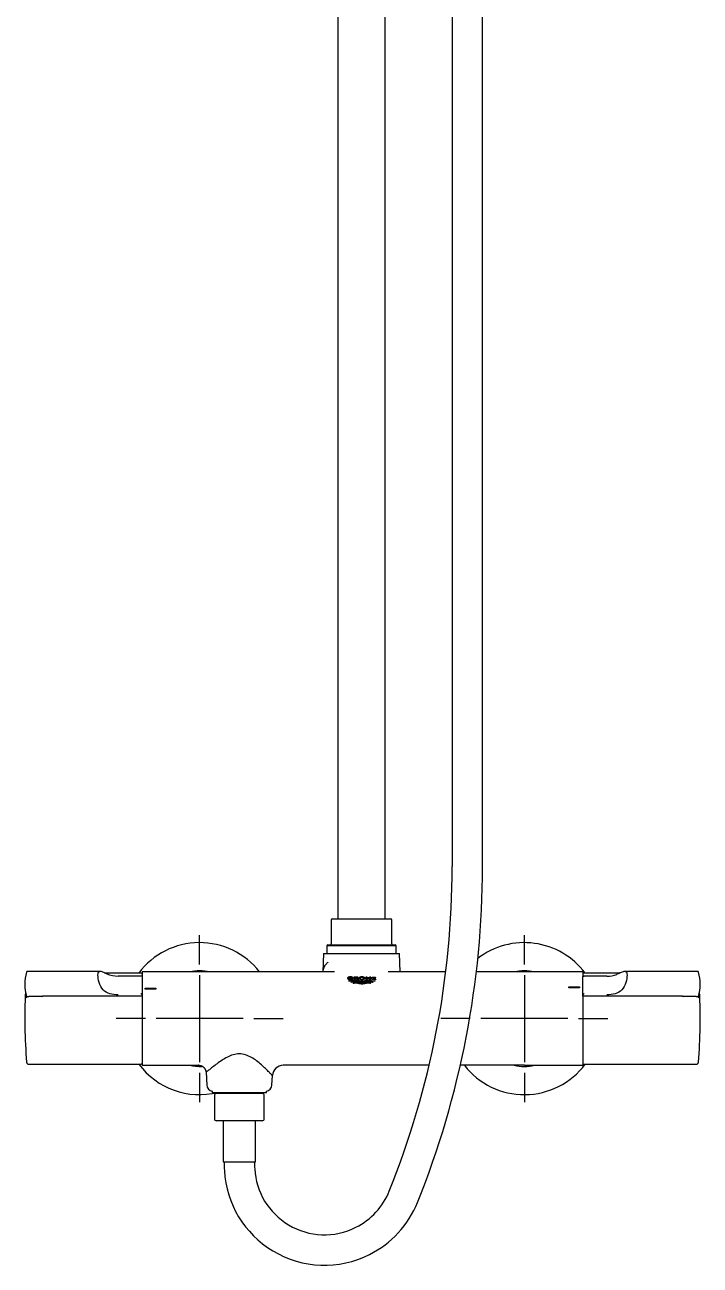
# Model space of a CAD drawing. Header units: millimetres. Extents: x -60 to 7633, y -2614 to 2146.
# Drawn here: x 1354 to 1665, y 852 to 1424 of the extents above; entities that cross this region are included whole.
import ezdxf
from ezdxf.lldxf.tags import DXFTag

# ---------------------------------------------------------------- set-up
doc = ezdxf.new("R2010")
doc.units = ezdxf.units.MM
doc.layers.get('0').update_dxf_attribs({"color": 250})
tags = doc.linetypes.add('CENTER2', pattern=[28.575, 19.05, -3.175, 3.175, -3.175]).pattern_tags.tags
tags[10:11] = [DXFTag(74, 4), DXFTag(75, 0), DXFTag(340, '0'), DXFTag(46, 0.0), DXFTag(50, 0.0), DXFTag(44, 0.0), DXFTag(45, 0.0)]
tags[8:9] = [DXFTag(74, 4), DXFTag(75, 0), DXFTag(340, '0'), DXFTag(46, 0.0), DXFTag(50, 0.0), DXFTag(44, 0.0), DXFTag(45, 0.0)]
tags[6:7] = [DXFTag(74, 4), DXFTag(75, 0), DXFTag(340, '0'), DXFTag(46, 0.0), DXFTag(50, 0.0), DXFTag(44, 0.0), DXFTag(45, 0.0)]
tags[4:5] = [DXFTag(74, 4), DXFTag(75, 0), DXFTag(340, '0'), DXFTag(46, 0.0), DXFTag(50, 0.0), DXFTag(44, 0.0), DXFTag(45, 0.0)]

msp = doc.modelspace()

# ---------------------------------------------------------------- linework, layer by layer
at = {"linetype": 'Continuous'}
for p, q in [((1497.95, 1566.09), (1497.95, 1011.92)), ((1519.75, 1011.92), (1519.75, 1566.09)), ((1550.61, 1467.79), (1550.61, 1195.88)), ((1564.61, 1195.88), (1564.61, 1467.79)), ((1550.61, 1195.88), (1550.61, 1051.21)), ((1564.61, 1051.21), (1564.61, 1195.88)), ((1550.61, 1051.21), (1550.61, 1035.93)), ((1564.61, 1035.93), (1564.61, 1051.21)), ((1494.85, 1011.42), (1494.85, 1000.42)), ((1495.35, 1011.92), (1522.35, 1011.92)), ((1522.85, 1000.42), (1522.85, 1011.42)), ((1493.35, 999.92), (1524.35, 999.92)), ((1491.39, 995.92), (1491.09, 987.42)), ((1491.39, 995.92), (1526.32, 995.92)), ((1524.85, 999.42), (1492.85, 999.42)), ((1492.85, 999.42), (1492.85, 995.92)), ((1524.85, 995.92), (1524.85, 999.42)), ((1526.62, 987.42), (1526.32, 995.92)), ((1388.35, 987.69), (1355.12, 987.69)), ((1407.33, 986.92), (1390.67, 986.92)), ((1396.81, 985.49), (1396.81, 985.49)), ((1407.58, 985.49), (1396.81, 985.49)), ((1407.82, 985.29), (1407.83, 985.24)), ((1407.83, 987.42), (1407.83, 985.24)), ((1496.5, 987.42), (1407.83, 987.42)), ((1407.83, 985.24), (1407.83, 976.85)), ((1502.47, 984.64), (1502.46, 984.59)), ((1502.46, 984.59), (1502.46, 984.47)), ((1502.46, 984.47), (1502.47, 984.42)), ((1502.47, 984.64), (1502.47, 984.42)), ((1502.49, 984.69), (1502.49, 984.37)), ((1502.51, 984.73), (1502.51, 984.33)), ((1502.53, 984.76), (1502.53, 984.29)), ((1502.56, 984.8), (1502.56, 984.25)), ((1502.59, 984.83), (1502.59, 984.22)), ((1502.66, 984.88), (1502.63, 984.86)), ((1502.63, 984.86), (1502.63, 984.19)), ((1502.63, 984.19), (1502.66, 984.16)), ((1502.66, 984.88), (1502.66, 984.16)), ((1502.7, 984.92), (1502.7, 984.12)), ((1502.79, 984.97), (1502.75, 984.95)), ((1502.75, 984.95), (1502.75, 984.09)), ((1502.75, 984.09), (1502.79, 984.07)), ((1502.82, 984.98), (1502.79, 984.97)), ((1502.79, 984.97), (1502.79, 984.07)), ((1502.79, 984.07), (1502.82, 984.05)), ((1502.86, 985), (1502.82, 984.98)), ((1502.82, 984.98), (1502.82, 984.05)), ((1502.82, 984.05), (1502.86, 984.03)), ((1502.9, 985.02), (1502.86, 985)), ((1502.86, 985), (1502.86, 984.03)), ((1502.86, 984.03), (1502.9, 984.01)), ((1502.95, 985.03), (1502.9, 985.02)), ((1502.9, 985.02), (1502.9, 984.01)), ((1502.9, 984.01), (1502.95, 983.99)), ((1503, 985.04), (1502.95, 985.03)), ((1502.95, 985.03), (1502.95, 983.99)), ((1502.95, 983.99), (1503, 983.97)), ((1502.99, 983.29), (1503.09, 983.28)), ((1503.02, 983.26), (1502.99, 983.29)), ((1503.06, 985.06), (1503, 985.04)), ((1503, 985.04), (1503, 983.97)), ((1503, 983.97), (1503.06, 983.96)), ((1503.05, 983.23), (1503.02, 983.26)), ((1503.12, 985.07), (1503.06, 985.06)), ((1503.06, 985.06), (1503.06, 983.96)), ((1503.06, 983.96), (1503.12, 983.94)), ((1503.09, 984.57), (1503.1, 984.6)), ((1503.09, 984.53), (1503.09, 984.57)), ((1503.09, 984.49), (1503.09, 984.53)), ((1503.09, 984.53), (1503.09, 983.95)), ((1503.09, 984.46), (1503.09, 984.49)), ((1503.09, 984.49), (1503.09, 983.95)), ((1503.1, 984.43), (1503.09, 984.46)), ((1503.09, 984.46), (1503.09, 983.95)), ((1503.09, 983.28), (1503.18, 983.28)), ((1503.09, 983.28), (1503.09, 983.2)), ((1503.1, 984.6), (1503.11, 984.63)), ((1503.11, 984.4), (1503.1, 984.43)), ((1503.1, 984.43), (1503.1, 983.95)), ((1503.11, 984.63), (1503.12, 984.66)), ((1503.12, 984.37), (1503.11, 984.4)), ((1503.11, 984.4), (1503.11, 983.94)), ((1503.2, 985.09), (1503.12, 985.07)), ((1503.12, 985.07), (1503.12, 984.67)), ((1503.12, 984.66), (1503.13, 984.68)), ((1503.14, 984.35), (1503.12, 984.37)), ((1503.12, 984.37), (1503.12, 983.94)), ((1503.12, 983.94), (1503.2, 983.93)), ((1503.13, 984.68), (1503.15, 984.71)), ((1503.16, 984.32), (1503.14, 984.35)), ((1503.14, 984.35), (1503.14, 983.94)), ((1503.18, 984.29), (1503.16, 984.32)), ((1503.16, 984.32), (1503.16, 983.93)), ((1503.18, 984.74), (1503.21, 984.76)), ((1503.21, 984.26), (1503.18, 984.29)), ((1503.18, 984.29), (1503.18, 983.93)), ((1503.18, 983.28), (1503.27, 983.27)), ((1503.18, 983.28), (1503.18, 983.13)), ((1503.27, 983.12), (1503.19, 983.12)), ((1503.28, 985.1), (1503.2, 985.09)), ((1503.2, 985.09), (1503.2, 984.75)), ((1503.2, 983.93), (1503.28, 983.91)), ((1503.21, 984.76), (1503.24, 984.78)), ((1503.23, 984.24), (1503.21, 984.26)), ((1503.21, 984.26), (1503.21, 983.92)), ((1503.25, 984.22), (1503.23, 984.24)), ((1503.23, 984.24), (1503.23, 983.92)), ((1503.24, 984.78), (1503.27, 984.8)), ((1503.28, 984.21), (1503.25, 984.22)), ((1503.25, 984.22), (1503.25, 983.91)), ((1503.27, 984.8), (1503.3, 984.82)), ((1503.27, 983.27), (1503.34, 983.27)), ((1503.27, 983.27), (1503.27, 983.12)), ((1503.35, 983.12), (1503.27, 983.12)), ((1503.36, 985.11), (1503.28, 985.1)), ((1503.28, 985.1), (1503.28, 984.81)), ((1503.31, 984.19), (1503.28, 984.21)), ((1503.28, 984.21), (1503.28, 983.91)), ((1503.28, 983.91), (1503.36, 983.9)), ((1503.3, 984.82), (1503.34, 984.84)), ((1503.35, 984.17), (1503.31, 984.19)), ((1503.31, 984.19), (1503.31, 983.91)), ((1503.34, 984.84), (1503.38, 984.86)), ((1503.34, 983.27), (1503.41, 983.27)), ((1503.34, 983.27), (1503.34, 983.12)), ((1503.39, 984.16), (1503.35, 984.17)), ((1503.35, 984.17), (1503.35, 983.9)), ((1503.43, 983.12), (1503.35, 983.12)), ((1503.45, 985.12), (1503.36, 985.11)), ((1503.36, 985.11), (1503.36, 984.85)), ((1503.36, 983.9), (1503.45, 983.89)), ((1503.38, 984.86), (1503.42, 984.87)), ((1503.45, 984.14), (1503.39, 984.16)), ((1503.39, 984.16), (1503.39, 983.9)), ((1503.41, 983.27), (1503.6, 983.27)), ((1503.41, 983.27), (1503.41, 983.12)), ((1503.42, 984.87), (1503.46, 984.88)), ((1503.62, 983.12), (1503.43, 983.12)), ((1503.55, 985.12), (1503.45, 985.12)), ((1503.45, 985.12), (1503.45, 984.88)), ((1503.49, 984.13), (1503.45, 984.14)), ((1503.45, 984.14), (1503.45, 983.89)), ((1503.45, 983.89), (1503.55, 983.88)), ((1503.46, 984.88), (1503.5, 984.89)), ((1503.53, 984.12), (1503.49, 984.13)), ((1503.49, 984.13), (1503.49, 983.89)), ((1503.5, 984.89), (1503.55, 984.9)), ((1503.57, 984.12), (1503.53, 984.12)), ((1503.53, 984.12), (1503.53, 983.88)), ((1503.66, 985.13), (1503.55, 985.12)), ((1503.55, 985.12), (1503.55, 984.9)), ((1503.55, 984.9), (1503.6, 984.91)), ((1503.55, 983.88), (1503.66, 983.88)), ((1503.62, 984.11), (1503.57, 984.12)), ((1503.57, 984.12), (1503.57, 983.88)), ((1503.6, 984.91), (1503.65, 984.91)), ((1503.6, 983.27), (1503.79, 983.29)), ((1503.6, 983.27), (1503.6, 983.12)), ((1503.67, 984.11), (1503.62, 984.11)), ((1503.62, 984.11), (1503.62, 983.88)), ((1503.81, 983.13), (1503.62, 983.12)), ((1503.65, 984.91), (1503.71, 984.92)), ((1503.77, 985.13), (1503.66, 985.13)), ((1503.66, 985.13), (1503.66, 984.91)), ((1503.66, 983.88), (1503.77, 983.88)), ((1503.73, 984.11), (1503.67, 984.11)), ((1503.67, 984.11), (1503.67, 983.88)), ((1503.71, 984.92), (1503.77, 984.92)), ((1503.78, 984.11), (1503.73, 984.11)), ((1503.73, 984.11), (1503.73, 983.88)), ((1503.88, 985.13), (1503.77, 985.13)), ((1503.77, 985.13), (1503.77, 984.92)), ((1503.77, 984.92), (1503.84, 984.93)), ((1503.77, 983.88), (1503.89, 983.88)), ((1503.84, 984.11), (1503.78, 984.11)), ((1503.78, 984.11), (1503.78, 983.88)), ((1503.79, 983.29), (1503.98, 983.31)), ((1503.79, 983.29), (1503.79, 983.13)), ((1504, 983.16), (1503.81, 983.13)), ((1503.84, 984.93), (1503.91, 984.93)), ((1503.9, 984.12), (1503.84, 984.11)), ((1503.84, 984.11), (1503.84, 983.88)), ((1504, 985.12), (1503.88, 985.13)), ((1503.88, 985.13), (1503.88, 984.93)), ((1503.89, 983.88), (1504.02, 983.89)), ((1503.96, 984.12), (1503.9, 984.12)), ((1503.9, 984.12), (1503.9, 983.88)), ((1503.91, 984.93), (1504.01, 984.92)), ((1504.01, 984.13), (1503.96, 984.12)), ((1503.96, 984.12), (1503.96, 983.88)), ((1503.98, 983.31), (1504.17, 983.34)), ((1503.98, 983.31), (1503.98, 983.15)), ((1504.11, 985.12), (1504, 985.12)), ((1504, 985.12), (1504, 984.92)), ((1504.18, 983.18), (1504, 983.16)), ((1504.01, 984.92), (1504.11, 984.92)), ((1504.07, 984.14), (1504.01, 984.13)), ((1504.01, 984.13), (1504.01, 983.89)), ((1504.02, 983.89), (1504.14, 983.89)), ((1504.13, 984.15), (1504.07, 984.14)), ((1504.07, 984.14), (1504.07, 983.89)), ((1504.07, 982.68), (1504.11, 982.66)), ((1504.22, 985.11), (1504.11, 985.12)), ((1504.11, 985.12), (1504.11, 984.92)), ((1504.11, 984.92), (1504.21, 984.91)), ((1504.18, 984.16), (1504.13, 984.15)), ((1504.13, 984.15), (1504.13, 983.89)), ((1504.14, 983.89), (1504.26, 983.91)), ((1504.17, 983.34), (1504.17, 983.18)), ((1504.23, 984.17), (1504.18, 984.16)), ((1504.18, 984.16), (1504.18, 983.9)), ((1504.21, 984.91), (1504.31, 984.9)), ((1504.34, 985.09), (1504.22, 985.11)), ((1504.22, 985.11), (1504.22, 984.91)), ((1504.23, 984.53), (1504.23, 984.17)), ((1504.84, 984.53), (1504.23, 984.53)), ((1504.23, 984.17), (1504.23, 983.91)), ((1504.26, 983.91), (1504.38, 983.93)), ((1504.31, 984.9), (1504.4, 984.89)), ((1504.45, 985.08), (1504.34, 985.09)), ((1504.34, 985.09), (1504.34, 984.9)), ((1504.35, 983.37), (1504.35, 983.21)), ((1504.38, 983.93), (1504.5, 983.95)), ((1504.4, 984.89), (1504.5, 984.87)), ((1504.56, 985.06), (1504.45, 985.08)), ((1504.45, 985.08), (1504.45, 984.88)), ((1504.5, 984.87), (1504.59, 984.85)), ((1504.5, 983.95), (1504.62, 983.97)), ((1504.66, 985.04), (1504.56, 985.06)), ((1504.56, 985.06), (1504.56, 984.86)), ((1504.59, 984.85), (1504.68, 984.83)), ((1504.66, 985.04), (1504.66, 984.83)), ((1504.67, 983.43), (1504.67, 983.27)), ((1504.77, 984.8), (1504.77, 985.02)), ((1504.84, 984.03), (1504.84, 984.53)), ((1504.98, 983.49), (1504.98, 983.34)), ((1505.29, 983.55), (1505.29, 983.4)), ((1505.47, 983.05), (1505.32, 983.02)), ((1505.32, 983.02), (1505.32, 982.86)), ((1505.32, 982.86), (1505.48, 982.89)), ((1505.34, 985.1), (1505.34, 983.92)), ((1506.44, 985.1), (1505.34, 985.1)), ((1505.34, 983.92), (1505.94, 983.92)), ((1505.62, 983.07), (1505.47, 983.05)), ((1505.47, 983.05), (1505.47, 982.89)), ((1505.48, 983.58), (1505.67, 983.61)), ((1505.48, 983.58), (1505.48, 983.43)), ((1505.48, 982.89), (1505.63, 982.91)), ((1505.69, 983.46), (1505.5, 983.43)), ((1505.73, 983.08), (1505.62, 983.07)), ((1505.62, 983.07), (1505.62, 982.91)), ((1505.63, 982.91), (1505.73, 982.93)), ((1505.67, 983.61), (1505.86, 983.63)), ((1505.67, 983.61), (1505.67, 983.45)), ((1505.87, 983.48), (1505.69, 983.46)), ((1505.83, 983.09), (1505.73, 983.08)), ((1505.73, 983.08), (1505.73, 982.93)), ((1505.73, 982.93), (1505.84, 982.94)), ((1505.93, 983.1), (1505.83, 983.09)), ((1505.83, 983.09), (1505.83, 982.94)), ((1505.84, 982.94), (1505.94, 982.95)), ((1505.86, 983.63), (1506.04, 983.64)), ((1505.86, 983.63), (1505.86, 983.48)), ((1506.06, 983.49), (1505.87, 983.48)), ((1506.03, 983.11), (1505.93, 983.1)), ((1505.93, 983.1), (1505.93, 982.95)), ((1505.94, 984.89), (1506.33, 984.89)), ((1505.94, 983.92), (1505.94, 984.89)), ((1505.94, 982.95), (1506.04, 982.96)), ((1506.36, 984.52), (1506.02, 984.52)), ((1506.13, 983.11), (1506.03, 983.11)), ((1506.03, 983.11), (1506.03, 982.95)), ((1506.04, 983.64), (1506.23, 983.64)), ((1506.04, 983.64), (1506.04, 983.49)), ((1506.04, 982.96), (1506.15, 982.96)), ((1506.25, 983.5), (1506.06, 983.49)), ((1506.23, 983.12), (1506.13, 983.11)), ((1506.13, 983.11), (1506.13, 982.96)), ((1506.15, 982.96), (1506.25, 982.96)), ((1506.23, 983.64), (1506.42, 983.64)), ((1506.23, 983.64), (1506.23, 983.5)), ((1506.42, 983.11), (1506.23, 983.12)), ((1506.23, 983.12), (1506.23, 982.96)), ((1506.44, 983.49), (1506.25, 983.5)), ((1506.25, 982.96), (1506.44, 982.96)), ((1506.33, 984.89), (1506.38, 984.88)), ((1506.4, 984.52), (1506.36, 984.52)), ((1506.36, 984.52), (1506.36, 984.27)), ((1506.38, 984.88), (1506.42, 984.88)), ((1506.43, 984.52), (1506.4, 984.52)), ((1506.4, 984.52), (1506.4, 984.25)), ((1506.42, 984.88), (1506.45, 984.88)), ((1506.42, 983.64), (1506.61, 983.63)), ((1506.42, 983.64), (1506.42, 983.49)), ((1506.61, 983.1), (1506.42, 983.11)), ((1506.42, 983.11), (1506.42, 982.96)), ((1506.46, 984.53), (1506.43, 984.52)), ((1506.43, 984.52), (1506.43, 984.22)), ((1506.51, 985.1), (1506.44, 985.1)), ((1506.44, 985.1), (1506.44, 984.88)), ((1506.62, 983.48), (1506.44, 983.49)), ((1506.44, 982.96), (1506.62, 982.94)), ((1506.45, 984.88), (1506.48, 984.87)), ((1506.49, 984.53), (1506.46, 984.53)), ((1506.46, 984.53), (1506.46, 984.2)), ((1506.48, 984.87), (1506.51, 984.87)), ((1506.52, 984.54), (1506.49, 984.53)), ((1506.49, 984.53), (1506.49, 984.18)), ((1506.58, 985.09), (1506.51, 985.1)), ((1506.51, 985.1), (1506.51, 984.87)), ((1506.51, 984.87), (1506.54, 984.86)), ((1506.54, 984.55), (1506.52, 984.54)), ((1506.52, 984.54), (1506.52, 984.16)), ((1506.54, 984.86), (1506.56, 984.85)), ((1506.56, 984.55), (1506.54, 984.55)), ((1506.54, 984.55), (1506.54, 984.15)), ((1506.56, 984.85), (1506.58, 984.84)), ((1506.57, 984.56), (1506.56, 984.55)), ((1506.56, 984.55), (1506.56, 984.13)), ((1506.59, 984.57), (1506.57, 984.56)), ((1506.57, 984.56), (1506.57, 984.12)), ((1506.64, 985.09), (1506.58, 985.09)), ((1506.58, 985.09), (1506.58, 984.84)), ((1506.58, 984.84), (1506.6, 984.83)), ((1506.61, 984.58), (1506.59, 984.57)), ((1506.59, 984.57), (1506.59, 984.11)), ((1506.6, 984.83), (1506.62, 984.82)), ((1506.63, 984.6), (1506.61, 984.58)), ((1506.61, 984.58), (1506.61, 984.09)), ((1506.61, 983.63), (1506.79, 983.6)), ((1506.61, 983.63), (1506.61, 983.48)), ((1506.79, 983.08), (1506.61, 983.1)), ((1506.61, 983.1), (1506.61, 982.94)), ((1506.62, 984.82), (1506.63, 984.81)), ((1506.81, 983.46), (1506.62, 983.48)), ((1506.62, 982.94), (1506.81, 982.92)), ((1506.63, 984.81), (1506.64, 984.8)), ((1506.64, 984.61), (1506.63, 984.6)), ((1506.63, 984.6), (1506.63, 984.08)), ((1506.7, 985.09), (1506.64, 985.09)), ((1506.64, 985.09), (1506.64, 984.8)), ((1506.64, 984.8), (1506.65, 984.78)), ((1506.65, 984.62), (1506.64, 984.61)), ((1506.64, 984.61), (1506.64, 984.07)), ((1506.65, 984.78), (1506.66, 984.77)), ((1506.66, 984.64), (1506.65, 984.62)), ((1506.65, 984.62), (1506.65, 984.06)), ((1506.66, 984.77), (1506.67, 984.75)), ((1506.67, 984.66), (1506.66, 984.64)), ((1506.66, 984.64), (1506.66, 984.06)), ((1506.67, 984.75), (1506.68, 984.73)), ((1506.68, 984.68), (1506.67, 984.66)), ((1506.67, 984.66), (1506.67, 984.05)), ((1506.68, 984.73), (1506.68, 984.7)), ((1506.68, 984.7), (1506.68, 984.68)), ((1506.68, 984.7), (1506.68, 984.04)), ((1506.68, 984.68), (1506.68, 984.05)), ((1506.75, 985.08), (1506.7, 985.09)), ((1506.7, 985.09), (1506.7, 984.03)), ((1506.8, 985.07), (1506.75, 985.08)), ((1506.75, 985.08), (1506.75, 983.99)), ((1506.79, 983.6), (1506.98, 983.58)), ((1506.79, 983.6), (1506.79, 983.46)), ((1506.98, 983.05), (1506.79, 983.08)), ((1506.79, 983.08), (1506.79, 982.92)), ((1506.87, 985.06), (1506.8, 985.07)), ((1506.8, 985.07), (1506.8, 983.95)), ((1507, 983.43), (1506.81, 983.46)), ((1506.81, 982.92), (1507, 982.89)), ((1506.84, 984.41), (1506.89, 984.42)), ((1506.84, 984.41), (1506.84, 983.92)), ((1506.85, 983.92), (1507.6, 983.92)), ((1506.93, 985.05), (1506.87, 985.06)), ((1506.87, 985.06), (1506.87, 984.42)), ((1506.89, 984.42), (1506.93, 984.43)), ((1506.98, 985.03), (1506.93, 985.05)), ((1506.93, 985.05), (1506.93, 984.43)), ((1506.93, 984.43), (1506.98, 984.45)), ((1507.02, 985.02), (1506.98, 985.03)), ((1506.98, 985.03), (1506.98, 984.45)), ((1506.98, 984.45), (1507.02, 984.46)), ((1506.98, 983.58), (1506.98, 983.43)), ((1506.98, 983.05), (1506.98, 982.89)), ((1507.05, 985.01), (1507.02, 985.02)), ((1507.02, 985.02), (1507.02, 984.46)), ((1507.02, 984.46), (1507.05, 984.48)), ((1507.09, 984.99), (1507.05, 985.01)), ((1507.05, 985.01), (1507.05, 984.48)), ((1507.05, 984.48), (1507.09, 984.5)), ((1507.12, 984.97), (1507.09, 984.99)), ((1507.09, 984.99), (1507.09, 984.5)), ((1507.09, 984.5), (1507.12, 984.51)), ((1507.14, 984.95), (1507.12, 984.97)), ((1507.12, 984.97), (1507.12, 984.51)), ((1507.12, 984.51), (1507.14, 984.54)), ((1507.18, 984.93), (1507.14, 984.95)), ((1507.14, 984.95), (1507.14, 984.54)), ((1507.14, 984.54), (1507.18, 984.56)), ((1507.17, 983.55), (1507.17, 983.4)), ((1507.17, 983.01), (1507.17, 982.86)), ((1507.18, 984.93), (1507.18, 984.56)), ((1507.18, 984.56), (1507.2, 984.59)), ((1507.22, 984.88), (1507.2, 984.9)), ((1507.2, 984.9), (1507.2, 984.59)), ((1507.2, 984.59), (1507.22, 984.61)), ((1507.24, 984.86), (1507.22, 984.88)), ((1507.22, 984.88), (1507.22, 984.61)), ((1507.22, 984.61), (1507.24, 984.63)), ((1507.25, 984.84), (1507.24, 984.86)), ((1507.24, 984.86), (1507.24, 984.63)), ((1507.24, 984.63), (1507.25, 984.66)), ((1507.26, 984.81), (1507.25, 984.84)), ((1507.25, 984.84), (1507.25, 984.66)), ((1507.25, 984.66), (1507.26, 984.68)), ((1507.27, 984.78), (1507.26, 984.81)), ((1507.26, 984.81), (1507.26, 984.68)), ((1507.26, 984.68), (1507.27, 984.71)), ((1507.27, 984.75), (1507.27, 984.78)), ((1507.27, 984.78), (1507.27, 984.71)), ((1507.27, 984.71), (1507.27, 984.75)), ((1507.48, 983.49), (1507.48, 983.34)), ((1507.48, 982.95), (1507.48, 982.8)), ((1507.8, 983.43), (1507.8, 983.28)), ((1507.8, 982.89), (1507.8, 982.73)), ((1508.11, 983.37), (1508.11, 983.22)), ((1508.11, 982.83), (1508.11, 982.67)), ((1508.27, 984.53), (1508.27, 983.99)), ((1508.3, 983.34), (1508.48, 983.31)), ((1508.3, 983.34), (1508.3, 983.19)), ((1508.49, 983.16), (1508.3, 983.19)), ((1508.48, 982.76), (1508.3, 982.79)), ((1508.3, 982.79), (1508.3, 982.64)), ((1508.44, 984.8), (1508.57, 984.86)), ((1508.48, 983.31), (1508.67, 983.29)), ((1508.48, 983.31), (1508.48, 983.16)), ((1508.67, 982.74), (1508.48, 982.76)), ((1508.48, 982.76), (1508.48, 982.61)), ((1508.67, 983.14), (1508.49, 983.16)), ((1508.67, 983.29), (1508.86, 983.27)), ((1508.67, 983.29), (1508.67, 983.14)), ((1508.86, 983.12), (1508.67, 983.14)), ((1508.86, 982.73), (1508.67, 982.74)), ((1508.67, 982.74), (1508.67, 982.58)), ((1508.86, 983.27), (1509.05, 983.27)), ((1508.86, 983.27), (1508.86, 983.12)), ((1509.05, 983.12), (1508.86, 983.12)), ((1509.05, 982.72), (1508.86, 982.73)), ((1508.86, 982.73), (1508.86, 982.57)), ((1509.05, 983.27), (1509.24, 983.27)), ((1509.05, 983.27), (1509.05, 983.12)), ((1509.23, 983.12), (1509.05, 983.12)), ((1509.24, 982.73), (1509.05, 982.72)), ((1509.05, 982.72), (1509.05, 982.56)), ((1509.42, 983.14), (1509.23, 983.12)), ((1509.24, 983.27), (1509.42, 983.29)), ((1509.24, 983.27), (1509.24, 983.12)), ((1509.42, 982.74), (1509.24, 982.73)), ((1509.24, 982.73), (1509.24, 982.57)), ((1509.42, 983.29), (1509.61, 983.31)), ((1509.42, 983.29), (1509.42, 983.14)), ((1509.61, 983.16), (1509.42, 983.14)), ((1509.61, 982.76), (1509.42, 982.74)), ((1509.42, 982.74), (1509.42, 982.58)), ((1509.61, 983.31), (1509.8, 983.34)), ((1509.61, 983.31), (1509.61, 983.16)), ((1509.79, 983.19), (1509.61, 983.16)), ((1509.8, 982.79), (1509.61, 982.76)), ((1509.61, 982.76), (1509.61, 982.61)), ((1509.8, 983.34), (1509.8, 983.19)), ((1509.8, 982.79), (1509.8, 982.64)), ((1509.81, 983.99), (1509.81, 984.53)), ((1509.99, 983.37), (1509.99, 983.22)), ((1509.99, 982.83), (1509.99, 982.67)), ((1510.02, 984.98), (1510.02, 984.06)), ((1510.3, 983.43), (1510.3, 983.28)), ((1510.3, 982.89), (1510.3, 982.73)), ((1510.61, 983.49), (1510.61, 983.34)), ((1510.61, 982.95), (1510.61, 982.8)), ((1510.87, 985.1), (1510.87, 983.92)), ((1511.46, 985.1), (1510.87, 985.1)), ((1510.87, 983.92), (1511.46, 983.92)), ((1510.93, 983.55), (1510.93, 983.4)), ((1510.93, 983.01), (1510.93, 982.86)), ((1511.29, 983.46), (1511.1, 983.43)), ((1511.1, 982.89), (1511.29, 982.92)), ((1511.11, 983.58), (1511.3, 983.6)), ((1511.11, 983.58), (1511.11, 983.43)), ((1511.3, 983.08), (1511.11, 983.05)), ((1511.11, 983.05), (1511.11, 982.89)), ((1511.47, 983.48), (1511.29, 983.46)), ((1511.29, 982.92), (1511.47, 982.94)), ((1511.3, 983.6), (1511.49, 983.63)), ((1511.3, 983.6), (1511.3, 983.46)), ((1511.49, 983.1), (1511.3, 983.08)), ((1511.3, 983.08), (1511.3, 982.92)), ((1511.46, 984.68), (1511.46, 985.1)), ((1512.51, 984.68), (1511.46, 984.68)), ((1511.46, 984.68), (1511.46, 984.44)), ((1511.46, 984.44), (1512.51, 984.44)), ((1511.46, 983.92), (1511.46, 984.44)), ((1511.66, 983.49), (1511.47, 983.48)), ((1511.47, 982.94), (1511.66, 982.96)), ((1511.49, 983.63), (1511.68, 983.64)), ((1511.49, 983.63), (1511.49, 983.48)), ((1511.68, 983.11), (1511.49, 983.1)), ((1511.49, 983.1), (1511.49, 982.94)), ((1511.85, 983.5), (1511.66, 983.49)), ((1511.66, 982.96), (1511.85, 982.96)), ((1511.68, 983.64), (1511.86, 983.64)), ((1511.68, 983.64), (1511.68, 983.49)), ((1511.86, 983.12), (1511.68, 983.11)), ((1511.68, 983.11), (1511.68, 982.96)), ((1512.03, 983.49), (1511.85, 983.5)), ((1511.85, 982.96), (1511.95, 982.96)), ((1511.86, 983.64), (1512.05, 983.64)), ((1511.86, 983.64), (1511.86, 983.5)), ((1511.97, 983.11), (1511.86, 983.12)), ((1511.86, 983.12), (1511.86, 982.96)), ((1511.95, 982.96), (1512.05, 982.96)), ((1512.07, 983.11), (1511.97, 983.11)), ((1511.97, 983.11), (1511.97, 982.96)), ((1512.22, 983.48), (1512.03, 983.49)), ((1512.05, 983.64), (1512.24, 983.63)), ((1512.05, 983.64), (1512.05, 983.49)), ((1512.05, 982.96), (1512.16, 982.95)), ((1512.17, 983.1), (1512.07, 983.11)), ((1512.07, 983.11), (1512.07, 982.95)), ((1512.16, 982.95), (1512.26, 982.94)), ((1512.27, 983.09), (1512.17, 983.1)), ((1512.17, 983.1), (1512.17, 982.95)), ((1512.41, 983.46), (1512.22, 983.48)), ((1512.24, 983.63), (1512.43, 983.61)), ((1512.24, 983.63), (1512.24, 983.48)), ((1512.26, 982.94), (1512.36, 982.93)), ((1512.37, 983.08), (1512.27, 983.09)), ((1512.27, 983.09), (1512.27, 982.94)), ((1512.36, 982.93), (1512.46, 982.91)), ((1512.47, 983.07), (1512.37, 983.08)), ((1512.37, 983.08), (1512.37, 982.93)), ((1512.6, 983.43), (1512.41, 983.46)), ((1512.43, 983.61), (1512.62, 983.58)), ((1512.43, 983.61), (1512.43, 983.45)), ((1512.46, 982.91), (1512.62, 982.89)), ((1512.62, 983.05), (1512.47, 983.07)), ((1512.47, 983.07), (1512.47, 982.91)), ((1512.51, 985.1), (1512.51, 984.68)), ((1513.1, 985.1), (1512.51, 985.1)), ((1512.51, 984.68), (1512.51, 984.44)), ((1512.51, 984.44), (1512.51, 983.92)), ((1512.51, 983.92), (1513.1, 983.92)), ((1512.62, 983.58), (1512.62, 983.43)), ((1512.77, 983.02), (1512.62, 983.05)), ((1512.62, 983.05), (1512.62, 982.89)), ((1512.62, 982.89), (1512.77, 982.86)), ((1512.77, 983.02), (1512.77, 982.86)), ((1512.8, 983.55), (1512.8, 983.4)), ((1513.1, 983.92), (1513.1, 985.1)), ((1513.12, 983.49), (1513.12, 983.34)), ((1513.43, 983.43), (1513.43, 983.27)), ((1513.74, 985.1), (1515.3, 985.1)), ((1513.74, 983.92), (1513.74, 985.1)), ((1515.45, 983.92), (1513.74, 983.92)), ((1513.74, 983.37), (1513.74, 983.21)), ((1514.1, 983.16), (1513.91, 983.18)), ((1513.93, 983.34), (1514.12, 983.31)), ((1513.93, 983.34), (1513.93, 983.18)), ((1514.29, 983.13), (1514.1, 983.16)), ((1514.1, 982.72), (1514.14, 982.74)), ((1514.12, 983.31), (1514.31, 983.29)), ((1514.12, 983.31), (1514.12, 983.15)), ((1514.14, 982.74), (1514.17, 982.76)), ((1514.47, 983.12), (1514.29, 983.13)), ((1514.31, 983.29), (1514.49, 983.27)), ((1514.31, 983.29), (1514.31, 983.13)), ((1514.33, 984.89), (1514.33, 984.67)), ((1515.3, 984.89), (1514.33, 984.89)), ((1514.33, 984.67), (1515.14, 984.67)), ((1514.33, 984.67), (1514.33, 984.45)), ((1514.33, 984.45), (1514.33, 984.16)), ((1515.14, 984.45), (1514.33, 984.45)), ((1514.33, 984.16), (1515.45, 984.16)), ((1514.33, 984.16), (1514.33, 983.92)), ((1514.66, 983.12), (1514.47, 983.12)), ((1514.49, 983.27), (1514.68, 983.27)), ((1514.49, 983.27), (1514.49, 983.12)), ((1514.74, 983.12), (1514.66, 983.12)), ((1514.68, 983.27), (1514.78, 983.27)), ((1514.68, 983.27), (1514.68, 983.12)), ((1514.83, 983.12), (1514.74, 983.12)), ((1514.78, 983.27), (1514.87, 983.27)), ((1514.78, 983.27), (1514.78, 983.12)), ((1514.91, 983.12), (1514.83, 983.12)), ((1514.87, 983.27), (1514.96, 983.28)), ((1514.87, 983.27), (1514.87, 983.12)), ((1514.94, 983.15), (1514.91, 983.12)), ((1514.98, 983.18), (1514.94, 983.15)), ((1514.96, 983.28), (1515.03, 983.28)), ((1514.96, 983.28), (1514.96, 983.16)), ((1515.03, 983.28), (1515.1, 983.29)), ((1515.03, 983.28), (1515.03, 983.22)), ((1515.14, 984.67), (1515.14, 984.45)), ((1515.3, 985.1), (1515.3, 984.89)), ((1515.45, 984.16), (1515.45, 983.92)), ((1547.66, 987.42), (1521.21, 987.42)), ((1610.56, 987.42), (1561.76, 987.42)), ((1610.83, 987.41), (1610.83, 985.24)), ((1610.83, 985.24), (1610.83, 985.29)), ((1610.83, 976.85), (1610.83, 985.24)), ((1621.85, 985.49), (1611.08, 985.49)), ((1627.99, 986.92), (1611.33, 986.92)), ((1621.85, 985.49), (1621.85, 985.49)), ((1663.54, 987.69), (1630.3, 987.69)), ((1409.18, 979.46), (1409.18, 980)), ((1409.18, 980), (1414.18, 980)), ((1414.18, 979.46), (1409.18, 979.46)), ((1414.18, 980), (1414.18, 979.46)), ((1504.11, 982.66), (1504.15, 982.64)), ((1505.15, 982.43), (1505.15, 982.31)), ((1505.25, 982.28), (1505.42, 982.31)), ((1505.51, 982.5), (1505.37, 982.47)), ((1505.37, 982.47), (1505.37, 982.3)), ((1505.42, 982.31), (1505.58, 982.34)), ((1505.66, 982.52), (1505.51, 982.5)), ((1505.51, 982.5), (1505.51, 982.33)), ((1505.58, 982.34), (1505.7, 982.36)), ((1505.8, 982.54), (1505.66, 982.52)), ((1505.66, 982.52), (1505.66, 982.35)), ((1505.7, 982.36), (1505.81, 982.37)), ((1505.94, 982.55), (1505.8, 982.54)), ((1505.8, 982.54), (1505.8, 982.37)), ((1505.81, 982.37), (1505.92, 982.38)), ((1505.92, 982.38), (1506.03, 982.39)), ((1506.09, 982.56), (1505.94, 982.55)), ((1505.94, 982.55), (1505.94, 982.39)), ((1506.03, 982.39), (1506.14, 982.4)), ((1506.23, 982.56), (1506.09, 982.56)), ((1506.09, 982.56), (1506.09, 982.39)), ((1506.14, 982.4), (1506.25, 982.4)), ((1506.42, 982.56), (1506.23, 982.56)), ((1506.23, 982.56), (1506.23, 982.4)), ((1506.25, 982.4), (1506.44, 982.39)), ((1506.61, 982.54), (1506.42, 982.56)), ((1506.42, 982.56), (1506.42, 982.39)), ((1506.44, 982.39), (1506.62, 982.38)), ((1506.79, 982.52), (1506.61, 982.54)), ((1506.61, 982.54), (1506.61, 982.38)), ((1506.62, 982.38), (1506.81, 982.36)), ((1506.98, 982.49), (1506.79, 982.52)), ((1506.79, 982.52), (1506.79, 982.36)), ((1506.81, 982.36), (1507, 982.33)), ((1506.98, 982.49), (1506.98, 982.33)), ((1507.17, 982.46), (1507.17, 982.3)), ((1507.48, 982.39), (1507.48, 982.23)), ((1507.8, 982.32), (1507.8, 982.16)), ((1508.11, 982.26), (1508.11, 982.09)), ((1508.3, 982.63), (1508.49, 982.61)), ((1508.48, 982.19), (1508.3, 982.22)), ((1508.3, 982.22), (1508.3, 982.06)), ((1508.3, 982.06), (1508.49, 982.03)), ((1508.67, 982.17), (1508.48, 982.19)), ((1508.48, 982.19), (1508.48, 982.03)), ((1508.49, 982.61), (1508.67, 982.58)), ((1508.49, 982.03), (1508.67, 982)), ((1508.67, 982.58), (1508.86, 982.57)), ((1508.86, 982.15), (1508.67, 982.17)), ((1508.67, 982.17), (1508.67, 982)), ((1508.67, 982), (1508.86, 981.99)), ((1508.86, 982.57), (1509.05, 982.56)), ((1509.05, 982.15), (1508.86, 982.15)), ((1508.86, 982.15), (1508.86, 981.99)), ((1508.86, 981.99), (1509.05, 981.98)), ((1509.05, 982.56), (1509.23, 982.57)), ((1509.24, 982.15), (1509.05, 982.15)), ((1509.05, 982.15), (1509.05, 981.98)), ((1509.05, 981.98), (1509.23, 981.99)), ((1509.23, 982.57), (1509.42, 982.58)), ((1509.23, 981.99), (1509.42, 982)), ((1509.42, 982.17), (1509.24, 982.15)), ((1509.24, 982.15), (1509.24, 981.99)), ((1509.42, 982.58), (1509.61, 982.61)), ((1509.61, 982.19), (1509.42, 982.17)), ((1509.42, 982.17), (1509.42, 982)), ((1509.42, 982), (1509.61, 982.03)), ((1509.61, 982.61), (1509.79, 982.63)), ((1509.8, 982.22), (1509.61, 982.19)), ((1509.61, 982.19), (1509.61, 982.03)), ((1509.61, 982.03), (1509.79, 982.06)), ((1509.8, 982.22), (1509.8, 982.06)), ((1509.99, 982.26), (1509.99, 982.09)), ((1510.3, 982.32), (1510.3, 982.16)), ((1510.61, 982.39), (1510.61, 982.23)), ((1510.93, 982.46), (1510.93, 982.3)), ((1511.1, 982.33), (1511.29, 982.36)), ((1511.3, 982.52), (1511.11, 982.49)), ((1511.11, 982.49), (1511.11, 982.33)), ((1511.29, 982.36), (1511.47, 982.38)), ((1511.49, 982.54), (1511.3, 982.52)), ((1511.3, 982.52), (1511.3, 982.36)), ((1511.47, 982.38), (1511.66, 982.39)), ((1511.68, 982.56), (1511.49, 982.54)), ((1511.49, 982.54), (1511.49, 982.38)), ((1511.66, 982.39), (1511.85, 982.4)), ((1511.86, 982.56), (1511.68, 982.56)), ((1511.68, 982.56), (1511.68, 982.39)), ((1511.85, 982.4), (1511.96, 982.4)), ((1512.01, 982.56), (1511.86, 982.56)), ((1511.86, 982.56), (1511.86, 982.4)), ((1511.96, 982.4), (1512.07, 982.39)), ((1512.15, 982.55), (1512.01, 982.56)), ((1512.01, 982.56), (1512.01, 982.39)), ((1512.07, 982.39), (1512.18, 982.38)), ((1512.3, 982.54), (1512.15, 982.55)), ((1512.15, 982.55), (1512.15, 982.39)), ((1512.18, 982.38), (1512.29, 982.37)), ((1512.29, 982.37), (1512.4, 982.36)), ((1512.44, 982.52), (1512.3, 982.54)), ((1512.3, 982.54), (1512.3, 982.37)), ((1512.4, 982.36), (1512.51, 982.34)), ((1512.58, 982.5), (1512.44, 982.52)), ((1512.44, 982.52), (1512.44, 982.35)), ((1512.51, 982.34), (1512.68, 982.31)), ((1512.73, 982.47), (1512.58, 982.5)), ((1512.58, 982.5), (1512.58, 982.33)), ((1512.68, 982.31), (1512.84, 982.28)), ((1512.73, 982.47), (1512.73, 982.3)), ((1512.94, 982.43), (1512.94, 982.31)), ((1604.33, 980.04), (1604.33, 980.57)), ((1604.33, 980.57), (1609.33, 980.57)), ((1609.33, 980.04), (1604.33, 980.04)), ((1609.33, 980.57), (1609.33, 980.04)), ((1361.96, 976.19), (1355.63, 976.19)), ((1361.61, 976.19), (1361.96, 976.33)), ((1407.83, 976.33), (1361.96, 976.33)), ((1407.83, 976.85), (1407.82, 976.89)), ((1407.83, 976.85), (1407.83, 944.42)), ((1407.83, 976.85), (1407.83, 976.33)), ((1610.83, 976.89), (1610.83, 976.85)), ((1610.83, 976.85), (1610.83, 944.44)), ((1610.83, 976.33), (1610.83, 976.85)), ((1656.69, 976.33), (1610.83, 976.33)), ((1656.69, 976.33), (1657.04, 976.19)), ((1663.02, 976.19), (1656.69, 976.19)), ((1355.63, 944.92), (1407.33, 944.92)), ((1407.83, 944.42), (1433.83, 944.42)), ((1433.91, 944.42), (1433.85, 944.42)), ((1540.01, 944.42), (1472.84, 944.42)), ((1583.85, 944.42), (1554.38, 944.42)), ((1583.87, 944.42), (1610.56, 944.42)), ((1611.33, 944.92), (1663.02, 944.92)), ((1437.3, 941.2), (1437.61, 935.3)), ((1467.61, 935.3), (1467.84, 939.69)), ((1440.11, 932.46), (1440.11, 931.92)), ((1440.11, 931.92), (1465.11, 931.92)), ((1463.21, 931.42), (1442.01, 931.42)), ((1443.3, 931.92), (1443.3, 931.42)), ((1461.93, 931.42), (1461.93, 931.92)), ((1465.11, 931.92), (1465.11, 932.46)), ((1441.11, 930.43), (1441.11, 919.92)), ((1464.11, 919.92), (1464.11, 930.43)), ((1463.11, 918.92), (1442.11, 918.92)), ((1445.11, 918.92), (1445.11, 899.92)), ((1460.11, 899.92), (1460.11, 918.92)), ((1445.11, 899.92), (1460.11, 899.92)), ((1445.61, 899.92), (1445.61, 899.49)), ((1459.61, 899.49), (1459.61, 899.92))]:
    msp.add_line(p, q, dxfattribs=at)
at = {"linetype": 'CENTER2'}
for p, q in [((1434.34, 990.92), (1434.34, 1004.42)), ((1583.85, 990.92), (1583.85, 1004.42)), ((1434.34, 985.92), (1434.34, 945.92)), ((1583.85, 985.92), (1583.85, 945.92)), ((1409.34, 965.92), (1395.84, 965.92)), ((1454.34, 965.92), (1414.34, 965.92)), ((1459.34, 965.92), (1472.84, 965.92)), ((1558.85, 965.92), (1545.35, 965.92)), ((1603.85, 965.92), (1563.85, 965.92)), ((1608.85, 965.92), (1622.35, 965.92)), ((1434.34, 940.92), (1434.34, 927.42)), ((1583.85, 940.92), (1583.85, 927.42))]:
    msp.add_line(p, q, dxfattribs=at)
at = {"linetype": 'Continuous'}
for centre, radius, start, end in [((1150.49, 1035.93), 400.13, 338.075, 0), ((1150.49, 1035.93), 414.13, 338.075, 0), ((1495.35, 1011.42), 0.5, 90, 180), ((1522.35, 1011.42), 0.5, 0, 90), ((1434.34, 965.92), 35, 37.9, 143.1301), ((1493.35, 999.42), 0.5, 90, 180), ((1494.35, 1000.42), 0.5, 270, 0), ((1523.35, 1000.42), 0.5, 180, 270), ((1524.35, 999.42), 0.5, 0, 90), ((1583.85, 965.92), 35, 36.8699, 127.7078), ((1373.83, 981.69), 20, 163.6173, 196.3827), ((1355.12, 987.19), 0.5, 90, 163.6173), ((1396.84, 999.14), 13.64, 247.4195, 269.8652), ((1407.33, 986.42), 0.5, 0, 90), ((1434.34, 965.92), 22, 77.7612, 102.2388), ((1502.89, 984.53), 0.432, 172.3091, 187.6909), ((1509.05, 982.3), 2.85, 69.9288, 110.2264), ((1509.04, 986.38), 2.53, 247.0885, 292.9115), ((1508.73, 984.65), 0.492, 235.4762, 253.5425), ((1509.04, 983.19), 1.74, 74.8174, 105.7887), ((1509.04, 985.7), 1.6, 253.4075, 285.9433), ((1509.36, 984.63), 0.479, 285.3464, 307.1402), ((1509.38, 984.42), 0.468, 54.0265, 75.2164), ((1583.85, 965.92), 22, 77.7612, 102.2388), ((1610.56, 984.37), 3.05, 84.9297, 90), ((1611.33, 986.42), 0.5, 90, 180), ((1621.96, 998.32), 12.81, 269.481, 290.3966), ((1663.54, 987.19), 0.5, 16.3827, 90), ((1644.83, 981.69), 20, 343.6173, 16.3827), ((1603.83, 965.92), 250, 177.1796, 184.607), ((1406.37, 976.3), 1.57, 21.9466, 52.3441), ((1612.29, 976.3), 1.57, 127.6559, 158.0534), ((1414.83, 965.92), 250, 355.393, 2.8204), ((1355.12, 976.19), 0.5, 196.3827, 212.2696), ((1663.54, 976.19), 0.5, 327.3328, 343.6173), ((1355.63, 945.92), 1, 184.607, 270), ((1434.34, 965.92), 35, 216.8699, 283.7291), ((1407.33, 945.42), 0.5, 270, 0), ((1434.34, 965.92), 22, 257.7612, 272.5941), ((1472.84, 939.42), 5, 90, 177), ((1583.85, 965.92), 35, 217.9, 323.1301), ((1583.85, 965.92), 22, 257.7612, 282.2388), ((1610.56, 947.47), 3.05, 270, 275.0703), ((1611.33, 945.42), 0.5, 180, 270), ((1663.02, 945.92), 1, 270, 355.393), ((1440.66, 935.46), 3.05, 183, 259.6704), ((1442.11, 930.43), 1, 95.7392, 180), ((1463.11, 930.43), 1, 0, 84.2608), ((1464.57, 935.46), 3.05, 280.3296, 357), ((1442.11, 919.92), 1, 180, 270), ((1463.11, 919.92), 1, 270, 0), ((1508.7, 899.49), 63.09, 180.0008, 183.229), ((1508.69, 899.49), 49.08, 180.0007, 183.2294), ((1491.82, 898.54), 46.18, 183.2286, 238.9775), ((1491.82, 898.54), 32.18, 183.232, 239.0473), ((1491.82, 898.54), 32.18, 296.7565, 338.075), ((1491.82, 898.54), 46.18, 296.7565, 338.075), ((1491.82, 898.53), 32.18, 239.0461, 296.7596), ((1491.82, 898.54), 46.18, 238.978, 296.7549)]:
    msp.add_arc(centre, radius, start, end, dxfattribs=at)
for centre, major_axis, ratio, start_param, end_param in [((1495.65, 965.92), (72.36, 15.86), 0.200673, 1.392974, 1.412417), ((1496.62, 965.92), (71.59, 15.87), 0.202609, 1.404182, 1.420678), ((1510.14, 965.92), (-13.87, 20.8), 0.391012, -0.834508, -0.781056), ((1511.27, 965.92), (-15.91, 20.51), 0.404887, -0.883714, -0.840077), ((1522.44, 965.92), (-72.36, 15.86), 0.200673, -1.412417, -1.392974), ((1521.48, 965.92), (-71.59, 15.87), 0.202609, -1.420678, -1.404182)]:
    msp.add_ellipse(centre, major_axis=major_axis, ratio=ratio, start_param=start_param, end_param=end_param, dxfattribs=at)
for points, knots in [([(1491.11, 987.43), (1491.12, 987.57), (1491.16, 987.88), (1491.24, 988.35), (1491.37, 988.83), (1491.52, 989.28), (1491.7, 989.72), (1491.92, 990.13), (1492.17, 990.52), (1492.44, 990.89), (1492.76, 991.24), (1493.1, 991.57), (1493.35, 991.77), (1493.48, 991.87)], [0.5029441, 0.5029441, 0.5029441, 0.5029441, 0.542481, 0.5900339, 0.6371186, 0.6837592, 0.7299808, 0.7758091, 0.8212706, 0.8663923, 0.9112021, 0.9557283, 1, 1, 1, 1]), ([(1396.81, 976.89), (1395.5, 976.89), (1394.21, 977.04), (1391.85, 977.75), (1390.77, 978.34), (1389.05, 980.1), (1388.43, 981.3), (1387.68, 983.75), (1387.52, 985), (1387.52, 986.84), (1387.67, 987.44), (1388.14, 987.68), (1388.26, 987.7), (1388.39, 987.69)], [0, 0, 0, 0, 0.125, 0.125, 0.25, 0.25, 0.375, 0.375, 0.5, 0.5, 0.625, 0.625, 0.6583952, 0.6583952, 0.6583952, 0.6583952]), ([(1391.6, 986.55), (1391.44, 986.61), (1390.98, 986.78), (1390.2, 987.13), (1389.36, 987.47), (1388.78, 987.68), (1388.49, 987.67), (1388.4, 987.67)], [0, 0, 0, 0, 0.10938, 0.362732, 0.636908, 0.911364, 1, 1, 1, 1]), ([(1407.82, 985.29), (1407.82, 985.35), (1407.79, 985.39), (1407.72, 985.46), (1407.68, 985.48), (1407.54, 985.5), (1407.43, 985.47), (1407.33, 985.42)], [0, 0, 0, 0, 0.25, 0.25, 0.5, 0.5, 1, 1, 1, 1]), ([(1496.48, 987.42), (1496.46, 987.42), (1496.41, 987.42), (1496.37, 987.42), (1496.35, 987.42)], [0.77098073, 0.77098073, 0.77098073, 0.77098073, 0.772704272, 0.774157032, 0.774157032, 0.774157032, 0.774157032]), ([(1508.06, 984.06), (1508, 984.09), (1507.94, 984.12), (1507.84, 984.2), (1507.79, 984.23), (1507.69, 984.36), (1507.65, 984.45), (1507.65, 984.62), (1507.69, 984.7), (1507.79, 984.82), (1507.84, 984.85), (1507.94, 984.92), (1508, 984.95), (1508.06, 984.97)], [0, 0, 0, 0, 0.125, 0.125, 0.25, 0.25, 0.5, 0.5, 0.75, 0.75, 0.875, 0.875, 1, 1, 1, 1]), ([(1508.45, 984.24), (1508.33, 984.32), (1508.27, 984.43), (1508.26, 984.63), (1508.32, 984.72), (1508.44, 984.8)], [0, 0, 0, 0, 0.5, 0.5, 1, 1, 1, 1]), ([(1509.65, 984.79), (1509.71, 984.76), (1509.74, 984.71), (1509.8, 984.62), (1509.81, 984.57), (1509.81, 984.43), (1509.75, 984.33), (1509.65, 984.25)], [0, 0, 0, 0, 0.25, 0.25, 0.5, 0.5, 1, 1, 1, 1]), ([(1510.02, 984.98), (1510.09, 984.95), (1510.15, 984.92), (1510.25, 984.85), (1510.3, 984.82), (1510.4, 984.7), (1510.44, 984.62), (1510.44, 984.45), (1510.41, 984.36), (1510.3, 984.23), (1510.26, 984.19), (1510.15, 984.12), (1510.09, 984.09), (1510.03, 984.06)], [0, 0, 0, 0, 0.125, 0.125, 0.25, 0.25, 0.5, 0.5, 0.75, 0.75, 0.875, 0.875, 1, 1, 1, 1]), ([(1521.35, 987.42), (1521.34, 987.42), (1521.29, 987.42), (1521.25, 987.42), (1521.22, 987.42)], [0.226018592, 0.226018592, 0.226018592, 0.226018592, 0.22735083, 0.229082458, 0.229082458, 0.229082458, 0.229082458]), ([(1610.83, 985.29), (1610.84, 985.35), (1610.87, 985.39), (1610.93, 985.46), (1610.98, 985.48), (1611.12, 985.5), (1611.22, 985.47), (1611.33, 985.42)], [0, 0, 0, 0, 0.25, 0.25, 0.5, 0.5, 1, 1, 1, 1]), ([(1630.28, 987.69), (1630.4, 987.69), (1630.51, 987.68), (1630.97, 987.46), (1631.13, 986.87), (1631.14, 985.04), (1630.98, 983.81), (1630.25, 981.35), (1629.63, 980.14), (1627.92, 978.36), (1626.83, 977.76), (1624.45, 977.04), (1623.16, 976.89), (1621.85, 976.89)], [0.3443507, 0.3443507, 0.3443507, 0.3443507, 0.375, 0.375, 0.5, 0.5, 0.625, 0.625, 0.75, 0.75, 0.875, 0.875, 1, 1, 1, 1]), ([(1630.27, 987.68), (1630.15, 987.67), (1629.87, 987.66), (1629.3, 987.48), (1628.53, 987.16), (1627.59, 986.75), (1626.85, 986.44), (1626.46, 986.32), (1626.43, 986.31)], [0, 0, 0, 0, 0.10976, 0.30212, 0.530517, 0.7545, 0.982994, 1, 1, 1, 1]), ([(1354.64, 975.84), (1354.61, 975.76), (1354.59, 975.69), (1354.55, 975.6), (1354.53, 975.57), (1354.5, 975.55), (1354.48, 975.55), (1354.45, 975.61), (1354.44, 975.65), (1354.4, 975.85), (1354.38, 976.05), (1354.36, 976.45), (1354.36, 976.6), (1354.35, 976.9), (1354.35, 977.03), (1354.35, 977.17)], [0, 0, 0, 0, 0.0625, 0.0625, 0.125, 0.125, 0.1875, 0.1875, 0.25, 0.25, 0.375, 0.375, 0.4375, 0.4375, 0.4854065, 0.4854065, 0.4854065, 0.4854065]), ([(1664.31, 977.15), (1664.31, 977.02), (1664.31, 976.89), (1664.3, 976.6), (1664.29, 976.3), (1664.27, 976.07), (1664.25, 975.87), (1664.24, 975.78), (1664.22, 975.65), (1664.2, 975.61), (1664.17, 975.55), (1664.16, 975.55), (1664.1, 975.58), (1664.06, 975.67), (1664.02, 975.84)], [0.517462, 0.517462, 0.517462, 0.517462, 0.5625, 0.5625, 0.625, 0.6875, 0.6875, 0.75, 0.75, 0.8125, 0.8125, 0.875, 0.875, 1, 1, 1, 1]), ([(1354.64, 975.84), (1354.65, 975.88), (1354.68, 975.92), (1354.79, 976), (1354.86, 976.04), (1355.13, 976.14), (1355.38, 976.19), (1355.63, 976.19)], [0, 0, 0, 0, 0.25, 0.25, 0.5, 0.5, 1, 1, 1, 1]), ([(1362.29, 976.33), (1362.27, 976.3), (1362.24, 976.28), (1362.14, 976.21), (1362.05, 976.19), (1361.96, 976.19)], [0.2693967, 0.2693967, 0.2693967, 0.2693967, 0.5, 0.5, 1, 1, 1, 1]), ([(1656.69, 976.19), (1656.6, 976.19), (1656.52, 976.21), (1656.42, 976.28), (1656.39, 976.3), (1656.37, 976.33)], [0, 0, 0, 0, 0.5, 0.5, 0.7344365, 0.7344365, 0.7344365, 0.7344365]), ([(1663.02, 976.19), (1663.15, 976.19), (1663.27, 976.18), (1663.51, 976.14), (1663.61, 976.11), (1663.89, 976.01), (1664, 975.92), (1664.02, 975.84)], [0, 0, 0, 0, 0.25, 0.25, 0.5, 0.5, 1, 1, 1, 1]), ([(1467.84, 939.69), (1467.84, 939.69), (1467.83, 939.71), (1467.73, 939.81), (1467.58, 939.97), (1467.36, 940.2), (1467.08, 940.5), (1466.73, 940.86), (1466.25, 941.36), (1465.58, 942.03), (1464.45, 943.14), (1462.83, 944.65), (1460.66, 946.45), (1458.26, 948.08), (1455.6, 949.34), (1452.64, 949.87), (1449.69, 949.38), (1447.02, 948.21), (1444.57, 946.73), (1442.26, 945.08), (1440.28, 943.57), (1438.93, 942.49), (1438.12, 941.85), (1437.65, 941.48), (1437.36, 941.25), (1437.32, 941.22), (1437.3, 941.2)], [0, 0, 0, 0, 0.018579, 0.037442, 0.056672, 0.076348, 0.096544, 0.117328, 0.138765, 0.170764, 0.20585, 0.270318, 0.33265, 0.392254, 0.449713, 0.504912, 0.559991, 0.61702, 0.676164, 0.737325, 0.806695, 0.865592, 0.900393, 0.934238, 0.967358, 1, 1, 1, 1])]:
    msp.add_open_spline(points, degree=3, knots=knots, dxfattribs=at)
for points in [[(1502.49, 984.69), (1502.48, 984.66), (1502.47, 984.64)], [(1502.47, 984.42), (1502.48, 984.39), (1502.49, 984.37)], [(1502.51, 984.73), (1502.5, 984.71), (1502.49, 984.69)], [(1502.49, 984.37), (1502.5, 984.35), (1502.51, 984.33)], [(1502.53, 984.76), (1502.52, 984.75), (1502.51, 984.73)], [(1502.51, 984.33), (1502.52, 984.31), (1502.53, 984.29)], [(1502.56, 984.8), (1502.55, 984.78), (1502.53, 984.76)], [(1502.53, 984.29), (1502.55, 984.27), (1502.56, 984.25)], [(1502.59, 984.83), (1502.58, 984.81), (1502.56, 984.8)], [(1502.56, 984.25), (1502.58, 984.23), (1502.59, 984.22)], [(1502.63, 984.86), (1502.61, 984.84), (1502.59, 984.83)], [(1502.59, 984.22), (1502.61, 984.2), (1502.63, 984.19)], [(1502.7, 984.92), (1502.68, 984.9), (1502.66, 984.88)], [(1502.66, 984.16), (1502.68, 984.14), (1502.7, 984.12)], [(1502.75, 984.95), (1502.73, 984.93), (1502.7, 984.92)], [(1502.7, 984.12), (1502.73, 984.1), (1502.75, 984.09)], [(1503.09, 983.2), (1503.07, 983.21), (1503.05, 983.23)], [(1503.14, 983.16), (1503.12, 983.18), (1503.09, 983.2)], [(1503.19, 983.12), (1503.16, 983.14), (1503.14, 983.16)], [(1503.15, 984.71), (1503.17, 984.72), (1503.18, 984.74)], [(1503.92, 982.76), (1503.96, 982.74), (1503.99, 982.72)], [(1503.99, 982.72), (1504.03, 982.7), (1504.07, 982.68)], [(1504.17, 983.34), (1504.26, 983.35), (1504.35, 983.37)], [(1504.37, 983.22), (1504.28, 983.2), (1504.18, 983.18)], [(1504.35, 983.37), (1504.51, 983.4), (1504.67, 983.43)], [(1504.69, 983.28), (1504.53, 983.25), (1504.37, 983.22)], [(1504.62, 983.97), (1504.68, 983.98), (1504.73, 984)], [(1504.77, 985.02), (1504.71, 985.03), (1504.66, 985.04)], [(1504.67, 983.43), (1504.82, 983.46), (1504.98, 983.49)], [(1504.68, 984.83), (1504.72, 984.81), (1504.77, 984.8)], [(1505, 983.34), (1504.84, 983.31), (1504.69, 983.28)], [(1504.73, 984), (1504.79, 984.01), (1504.84, 984.03)], [(1504.98, 983.49), (1505.14, 983.52), (1505.29, 983.55)], [(1505.31, 983.4), (1505.15, 983.37), (1505, 983.34)], [(1505.29, 983.55), (1505.39, 983.56), (1505.48, 983.58)], [(1505.5, 983.43), (1505.4, 983.41), (1505.31, 983.4)], [(1506.98, 983.58), (1507.08, 983.56), (1507.17, 983.55)], [(1507.17, 983.01), (1507.08, 983.03), (1506.98, 983.05)], [(1507.18, 983.4), (1507.09, 983.42), (1507, 983.43)], [(1507, 982.89), (1507.09, 982.88), (1507.18, 982.86)], [(1507.17, 983.55), (1507.33, 983.52), (1507.48, 983.49)], [(1507.48, 982.95), (1507.33, 982.98), (1507.17, 983.01)], [(1507.2, 984.9), (1507.19, 984.92), (1507.18, 984.93)], [(1507.49, 983.34), (1507.34, 983.37), (1507.18, 983.4)], [(1507.18, 982.86), (1507.34, 982.83), (1507.49, 982.8)], [(1507.48, 983.49), (1507.64, 983.46), (1507.8, 983.43)], [(1507.8, 982.89), (1507.64, 982.92), (1507.48, 982.95)], [(1507.8, 983.28), (1507.65, 983.31), (1507.49, 983.34)], [(1507.49, 982.8), (1507.65, 982.76), (1507.8, 982.73)], [(1507.8, 983.43), (1507.95, 983.4), (1508.11, 983.37)], [(1508.12, 983.22), (1507.96, 983.25), (1507.8, 983.28)], [(1508.11, 982.83), (1507.95, 982.86), (1507.8, 982.89)], [(1507.8, 982.73), (1507.96, 982.7), (1508.12, 982.67)], [(1508.11, 983.37), (1508.2, 983.35), (1508.3, 983.34)], [(1508.3, 982.79), (1508.2, 982.81), (1508.11, 982.83)], [(1508.3, 983.19), (1508.21, 983.2), (1508.12, 983.22)], [(1509.98, 983.22), (1509.89, 983.2), (1509.79, 983.19)], [(1509.8, 983.34), (1509.89, 983.35), (1509.99, 983.37)], [(1509.99, 982.83), (1509.89, 982.81), (1509.8, 982.79)], [(1510.29, 983.28), (1510.14, 983.25), (1509.98, 983.22)], [(1509.98, 982.67), (1510.14, 982.7), (1510.29, 982.73)], [(1509.99, 983.37), (1510.14, 983.4), (1510.3, 983.43)], [(1510.3, 982.89), (1510.14, 982.86), (1509.99, 982.83)], [(1510.6, 983.34), (1510.45, 983.31), (1510.29, 983.28)], [(1510.29, 982.73), (1510.45, 982.76), (1510.6, 982.8)], [(1510.3, 983.43), (1510.46, 983.46), (1510.61, 983.49)], [(1510.61, 982.95), (1510.46, 982.92), (1510.3, 982.89)], [(1510.91, 983.4), (1510.76, 983.37), (1510.6, 983.34)], [(1510.6, 982.8), (1510.76, 982.83), (1510.91, 982.86)], [(1510.61, 983.49), (1510.77, 983.52), (1510.93, 983.55)], [(1510.93, 983.01), (1510.77, 982.98), (1510.61, 982.95)], [(1511.1, 983.43), (1511.01, 983.42), (1510.91, 983.4)], [(1510.91, 982.86), (1511.01, 982.88), (1511.1, 982.89)], [(1510.93, 983.55), (1511.02, 983.56), (1511.11, 983.58)], [(1511.11, 983.05), (1511.02, 983.03), (1510.93, 983.01)], [(1512.78, 983.4), (1512.69, 983.41), (1512.6, 983.43)], [(1512.62, 983.58), (1512.71, 983.56), (1512.8, 983.55)], [(1513.1, 983.34), (1512.94, 983.37), (1512.78, 983.4)], [(1512.8, 983.55), (1512.96, 983.52), (1513.12, 983.49)], [(1513.41, 983.28), (1513.25, 983.31), (1513.1, 983.34)], [(1513.12, 983.49), (1513.27, 983.46), (1513.43, 983.43)], [(1513.72, 983.22), (1513.57, 983.25), (1513.41, 983.28)], [(1513.43, 983.43), (1513.59, 983.4), (1513.74, 983.37)], [(1513.91, 983.18), (1513.82, 983.2), (1513.72, 983.22)], [(1513.74, 983.37), (1513.84, 983.35), (1513.93, 983.34)], [(1513.95, 982.64), (1513.99, 982.66), (1514.03, 982.68)], [(1514.03, 982.68), (1514.06, 982.7), (1514.1, 982.72)], [(1515.02, 983.21), (1515, 983.2), (1514.98, 983.18)], [(1515.06, 983.25), (1515.04, 983.23), (1515.02, 983.21)], [(1515.1, 983.29), (1515.08, 983.27), (1515.06, 983.25)], [(1505.15, 982.43), (1505.04, 982.41), (1504.94, 982.38)], [(1504.94, 982.38), (1505.09, 982.33), (1505.25, 982.28)], [(1505.37, 982.47), (1505.26, 982.45), (1505.15, 982.43)], [(1507.17, 982.46), (1507.08, 982.47), (1506.98, 982.49)], [(1507, 982.33), (1507.09, 982.31), (1507.18, 982.29)], [(1507.48, 982.39), (1507.33, 982.42), (1507.17, 982.46)], [(1507.18, 982.29), (1507.34, 982.26), (1507.49, 982.23)], [(1507.8, 982.32), (1507.64, 982.36), (1507.48, 982.39)], [(1507.49, 982.23), (1507.65, 982.19), (1507.8, 982.16)], [(1508.11, 982.26), (1507.95, 982.29), (1507.8, 982.32)], [(1507.8, 982.16), (1507.96, 982.13), (1508.12, 982.09)], [(1508.3, 982.22), (1508.2, 982.24), (1508.11, 982.26)], [(1508.12, 982.67), (1508.21, 982.65), (1508.3, 982.63)], [(1508.12, 982.09), (1508.21, 982.08), (1508.3, 982.06)], [(1509.79, 982.63), (1509.89, 982.65), (1509.98, 982.67)], [(1509.79, 982.06), (1509.89, 982.08), (1509.98, 982.09)], [(1509.99, 982.26), (1509.89, 982.24), (1509.8, 982.22)], [(1509.98, 982.09), (1510.14, 982.13), (1510.29, 982.16)], [(1510.3, 982.32), (1510.14, 982.29), (1509.99, 982.26)], [(1510.29, 982.16), (1510.45, 982.19), (1510.6, 982.23)], [(1510.61, 982.39), (1510.46, 982.36), (1510.3, 982.32)], [(1510.6, 982.23), (1510.76, 982.26), (1510.91, 982.29)], [(1510.93, 982.46), (1510.77, 982.42), (1510.61, 982.39)], [(1510.91, 982.29), (1511.01, 982.31), (1511.1, 982.33)], [(1511.11, 982.49), (1511.02, 982.47), (1510.93, 982.46)], [(1512.94, 982.43), (1512.84, 982.45), (1512.73, 982.47)], [(1512.84, 982.28), (1513, 982.33), (1513.16, 982.38)], [(1513.16, 982.38), (1513.05, 982.41), (1512.94, 982.43)]]:
    msp.add_open_spline(points, degree=2, dxfattribs=at)
msp.add_rational_spline([(1433.91, 944.42), (1437.14, 944.42), (1437.3, 941.2)], [1, 0.725374371018, 1], degree=2, dxfattribs=at)

doc.saveas('drawing.dxf')
